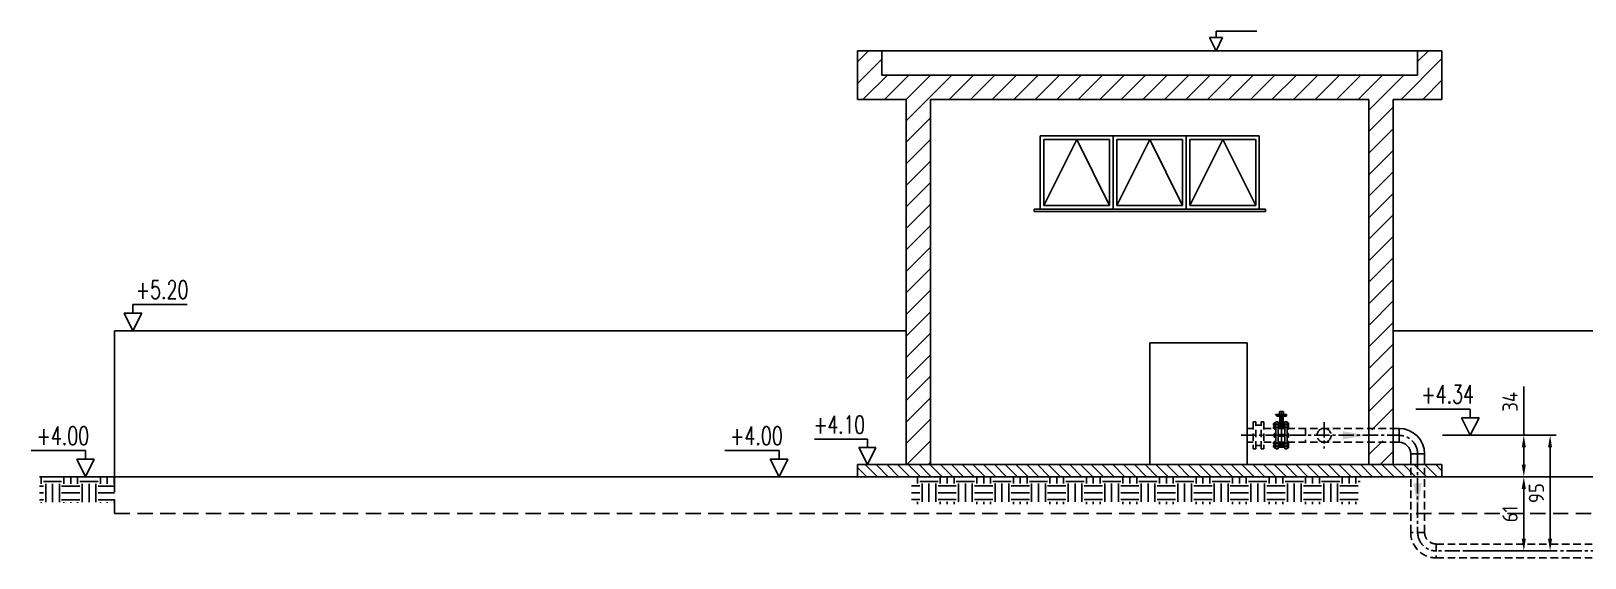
# Model space of a CAD drawing. Header units: inches. Extents: x 113285 to 117969, y -9404 to -6149.
# Drawn here: x 113794 to 115070, y -8207 to -7774 of the extents above; entities that cross this region are included whole.
import ezdxf
from ezdxf.enums import TextEntityAlignment as Align

# ---------------------------------------------------------------- set-up
doc = ezdxf.new("R2010")
doc.units = ezdxf.units.IN
doc.header["$MEASUREMENT"] = 0
doc.linetypes.add('CENTER', pattern=[2, 1.25, -0.25, 0.25, -0.25])
doc.linetypes.add('HIDDEN', pattern=[0.375, 0.25, -0.125])
for name, color, linetype in [('1', 1, 'Continuous'), ('2', 2, 'Continuous'), ('3', 3, 'Continuous'), ('4', 4, 'Continuous'), ('5', 5, 'Continuous'), ('KOT', 2, 'Continuous'), ('OLCU', 2, 'Continuous')]:
    doc.layers.add(name, color=color, linetype=linetype)
doc.styles.add('A5', font='romanstw.shx', dxfattribs={"width": 0.5})
doc.styles.add('PASSDIN', font='isocp.shx')
doc.dimstyles.get("Standard").update_dxf_attribs({"dimscale": 5, "dimtxt": 2.5, "dimasz": 2, "dimexe": 1, "dimexo": 1, "dimgap": 1, "dimtad": 1, "dimdec": 8, "dimzin": 12, "dimdsep": 46, "dimtxsty": 'PASSDIN', "dimcen": 2, "dimadec": 1, "dimazin": 3, "dimtfac": 1, "dimtdec": 8, "dimtix": 1, "dimtofl": 0, "dimtmove": 0, "dimatfit": 3, "dimfxl": 0, "dimtolj": 1, "dimtzin": 0, "dimarcsym": 0})

# ---------------------------------------------------------------- blocks, each defined once
blk = doc.blocks.new('*D99')
at = {"layer": 'Defpoints', "color": 0}
for p in [(114987.8, -8106), (114966.9, -8201), (115041, -8201)]:
    blk.add_point(p, dxfattribs=at)
at = {"layer": 'OLCU', "color": 0, "lineweight": -2}
for p, q in [((114992.8, -8106), (115046, -8106)), ((115041, -8116), (115041, -8191)), ((114971.9, -8201), (115046, -8201))]:
    blk.add_line(p, q, dxfattribs=at)
at = {"layer": 'OLCU', "color": 0}
for points in [[(115039.3, -8116), (115042.6, -8116), (115041, -8106)], [(115039.3, -8191), (115042.6, -8191), (115041, -8201)]]:
    blk.add_solid(points, dxfattribs=at)
at = {"layer": 'OLCU', "color": 0, "insert": (115029.7, -8153.5), "char_height": 12.5, "attachment_point": 5, "rotation": 90, "style": 'PASSDIN'}
blk.add_mtext('\\A1;95', dxfattribs=at)
blk = doc.blocks.new('*D149')
at = {"layer": 'Defpoints', "color": 0}
for p in [(114992.8, -8106), (114992.8, -8140.1), (115019.4, -8140.1)]:
    blk.add_point(p, dxfattribs=at)
at = {"layer": 'OLCU', "color": 0, "lineweight": -2}
for p, q in [((115019.4, -8106), (115019.4, -8066)), ((114997.8, -8106), (115024.4, -8106)), ((115019.4, -8130.1), (115019.4, -8116)), ((114997.8, -8140.1), (115024.4, -8140.1))]:
    blk.add_line(p, q, dxfattribs=at)
at = {"layer": 'OLCU', "color": 0}
for points in [[(115017.7, -8116), (115021.1, -8116), (115019.4, -8106)], [(115017.7, -8130.1), (115021.1, -8130.1), (115019.4, -8140.1)]]:
    blk.add_solid(points, dxfattribs=at)
at = {"layer": 'OLCU', "color": 0, "insert": (115008.1, -8078.5), "char_height": 12.5, "attachment_point": 5, "rotation": 90, "style": 'PASSDIN'}
blk.add_mtext('\\A1;34', dxfattribs=at)
blk = doc.blocks.new('*D150')
at = {"layer": 'Defpoints', "color": 0}
for p in [(114994.5, -8140.1), (114994.5, -8201), (115019.4, -8201)]:
    blk.add_point(p, dxfattribs=at)
at = {"layer": 'OLCU', "color": 0, "lineweight": -2}
for p, q in [((114999.5, -8140.1), (115024.4, -8140.1)), ((115019.4, -8150.1), (115019.4, -8191)), ((114999.5, -8201), (115024.4, -8201))]:
    blk.add_line(p, q, dxfattribs=at)
at = {"layer": 'OLCU', "color": 0}
for points in [[(115017.7, -8150.1), (115021.1, -8150.1), (115019.4, -8140.1)], [(115017.7, -8191), (115021.1, -8191), (115019.4, -8201)]]:
    blk.add_solid(points, dxfattribs=at)
at = {"layer": 'OLCU', "color": 0, "insert": (115008.1, -8170.6), "char_height": 12.5, "attachment_point": 5, "rotation": 90, "style": 'PASSDIN'}
blk.add_mtext('\\A1;61', dxfattribs=at)

msp = doc.modelspace()

# ---------------------------------------------------------------- hatches: boundary and pattern name
at = {"layer": '1'}
h = msp.add_hatch(dxfattribs=at)
h.set_pattern_fill('ANSI31', color=0, scale=100, style=0)
h.set_pattern_definition([(45, (6891.634, 179.064), (-8.8388348, 8.8388348), [])])
h.paths.add_polyline_path([(114952.21896117, -7790.11123342), (114932.21896117, -7790.11123342), (114932.21896117, -7810.11123342), (114492.21896117, -7810.11123342), (114492.21896117, -7790.11123342), (114472.21896117, -7790.11123342), (114472.21896117, -7830.11123342), (114512.21896117, -7830.11123342), (114512.21896117, -8130.11123342), (114532.21896117, -8130.11123342), (114532.21896117, -7830.11123342), (114892.21896117, -7830.11123342), (114892.21896117, -8101.56623342), (114912.21896117, -8101.56623342), (114912.21896117, -7830.11123342), (114952.21896117, -7830.11123342)])
h.paths.add_polyline_path([(114912.21896117, -8110.45623342), (114892.21896117, -8110.45623342), (114892.21896117, -8130.11123342), (114912.21896117, -8130.11123342)], flags=17)
h = msp.add_hatch(dxfattribs=at)
h.set_pattern_fill('EARTH', color=0, scale=60, style=0)
h.set_pattern_definition([(0, (6613.679, 106.057), (15, 15), [15, -15]), (0, (6613.679, 111.682), (15, 15), [15, -15]), (0, (6613.679, 117.307), (15, 15), [15, -15]), (90, (6615.554, 119.182), (-15, 15), [15, -15]), (90, (6621.179, 119.182), (-15, 15), [15, -15]), (90, (6626.804, 119.182), (-15, 15), [15, -15])])
h.paths.add_polyline_path([(113862.21896117, -8140.11123342), (113800.62091114, -8140.11123342), (113800.62091114, -8161.52951764), (113862.21896117, -8161.52951764)])
h = msp.add_hatch(dxfattribs=at)
h.set_pattern_fill('ANSI31', color=0, scale=50, angle=90, style=0)
h.set_pattern_definition([(135, (6891.634, 179.0635), (-4.4194174, -4.4194174), [])])
h.paths.add_polyline_path([(114927.77396117, -8130.11123342), (114472.21896117, -8130.11123342), (114472.21896117, -8140.11123342), (114927.77396117, -8140.11123342)])
h.paths.add_polyline_path([(114952.21896117, -8130.11123342), (114936.66396117, -8130.11123342), (114936.66396117, -8140.11123342), (114952.21896117, -8140.11123342)])
h.paths.add_polyline_path([(114932.21896117, -8130.11123342), (114927.77396117, -8130.11123342), (114927.77396117, -8140.11123342), (114932.21896117, -8140.11123342)])
h.paths.add_polyline_path([(114936.66396117, -8130.11123342), (114932.21896117, -8130.11123342), (114932.21896117, -8140.11123342), (114936.66396117, -8140.11123342)])
h = msp.add_hatch(dxfattribs=at)
h.set_pattern_fill('EARTH', color=0, scale=60, style=0)
h.set_pattern_definition([(0, (4588.354, 961.139), (15, 15), [15, -15]), (0, (4588.354, 966.764), (15, 15), [15, -15]), (0, (4588.354, 972.389), (15, 15), [15, -15]), (90, (4590.229, 974.264), (-15, 15), [15, -15]), (90, (4595.854, 974.264), (-15, 15), [15, -15]), (90, (4601.479, 974.264), (-15, 15), [15, -15])])
h.paths.add_polyline_path([(114885.07180424, -8140.11123342), (114516.4939703, -8140.11123342), (114516.4939703, -8162.48563361), (114885.07180424, -8162.48563361)])

# ---------------------------------------------------------------- linework, layer by layer
at = {"layer": '1', "color": 0}
for p, q in [((114492.21896117, -7790.11123342), (114932.21896117, -7790.11123342)), ((114625.21896117, -7917.11123342), (114652.21896117, -7863.11123342)), ((114652.21896117, -7863.11123342), (114679.21896117, -7917.11123342)), ((114685.21896117, -7917.11123342), (114712.21896117, -7863.11123342)), ((114712.21896117, -7863.11123342), (114739.21896117, -7917.11123342)), ((114745.21896117, -7917.11123342), (114772.21896117, -7863.11123342)), ((114772.21896117, -7863.11123342), (114799.21896117, -7917.11123342)), ((114813.88928906, -8096.34123342), (114814.51896117, -8096.34123342)), ((114813.88928906, -8097.68123342), (114814.51896117, -8097.68123342)), ((114813.88928906, -8098.97727239), (114814.51896117, -8098.97727239)), ((114813.88928906, -8100.31727239), (114814.51896117, -8100.31727239)), ((114817.81896117, -8096.34123342), (114823.09896117, -8096.34123342)), ((114817.81896117, -8097.68123342), (114823.09896117, -8097.68123342)), ((114817.81896117, -8098.97727239), (114823.09896117, -8098.97727239)), ((114817.81896117, -8100.31727239), (114823.09896117, -8100.31727239)), ((114819.13896117, -8098.00323342), (114821.77896117, -8098.00323342)), ((114813.88928906, -8105.34123342), (114814.51896117, -8105.34123342)), ((114813.88928906, -8106.68123342), (114814.51896117, -8106.68123342)), ((114813.88928906, -8111.70519445), (114814.51896117, -8111.70519445)), ((114813.88928906, -8113.04519445), (114814.51896117, -8113.04519445)), ((114813.88928906, -8114.34123342), (114814.51896117, -8114.34123342)), ((114817.81896117, -8105.34123342), (114823.09896117, -8105.34123342)), ((114817.81896117, -8106.68123342), (114823.09896117, -8106.68123342)), ((114817.81896117, -8111.70519445), (114823.09896117, -8111.70519445)), ((114817.81896117, -8113.04519445), (114823.09896117, -8113.04519445)), ((114817.81896117, -8114.34123342), (114823.09896117, -8114.34123342)), ((114819.13896117, -8114.01923342), (114821.77896117, -8114.01923342)), ((114813.88928906, -8115.68123342), (114814.51896117, -8115.68123342)), ((114817.81896117, -8115.68123342), (114823.09896117, -8115.68123342))]:
    msp.add_line(p, q, dxfattribs=at)
at = {"layer": '1', "color": 0, "linetype": 'CENTER'}
for p, q in [((114820.45896117, -8086.10888319), (114820.45896117, -8115.62294947)), ((114813.79612717, -8097.01123342), (114826.46812717, -8097.01123342)), ((114813.79612717, -8099.64727239), (114826.46812717, -8099.64727239)), ((114813.79612717, -8106.01123342), (114826.46812717, -8106.01123342)), ((114813.79612717, -8112.37519445), (114826.46812717, -8112.37519445)), ((114813.79612717, -8115.01123342), (114826.46812717, -8115.01123342))]:
    msp.add_line(p, q, dxfattribs=at)
at = {"layer": '1', "color": 0, "linetype": 'CENTER', "ltscale": 10}
for p, q in [((114855.39896117, -8095.29623342), (114855.39896117, -8116.72623342)), ((114787.21896117, -8106.01123342), (114916.91896117, -8106.01123342)), ((114932.21896117, -8121.31123342), (114932.21896117, -8185.71123342)), ((115766.91896117, -8201.01123342), (114947.51896117, -8201.01123342))]:
    msp.add_line(p, q, dxfattribs=at)
at = {"layer": '1', "color": 0, "linetype": 'Continuous'}
for p, q in [((114952.59325826, -8106.01123342), (114996.74179718, -8106.01123342)), ((115882.21896117, -8140.11123342), (113800.62091114, -8140.11123342))]:
    msp.add_line(p, q, dxfattribs=at)
at = {"layer": '1', "color": 0, "linetype": 'CENTER', "ltscale": 10}
for centre, start, end in [((114916.91896117, -8121.31123342), 0, 90), ((114947.51896117, -8185.71123342), 180, 270)]:
    msp.add_arc(centre, 15.3, start, end, dxfattribs=at)
at = {"layer": '1', "color": 0}
for points in [[(114870.59366085, -8102.67790008), (114890.59366085, -8106.01123342), (114870.59366085, -8109.34456675)], [(114935.5522945, -8145.51375225), (114932.21896117, -8165.51375225), (114928.88562784, -8145.51375225)]]:
    msp.add_solid(points, dxfattribs=at)
at = {"layer": '2', "color": 0}
for p, q in [((114622.21896117, -7860.11123342), (114802.21896117, -7860.11123342)), ((114622.21896117, -7860.11123342), (114622.21896117, -7920.11123342)), ((114682.21896117, -7860.11123342), (114682.21896117, -7920.11123342)), ((114742.21896117, -7860.11123342), (114742.21896117, -7920.11123342)), ((114802.21896117, -7860.11123342), (114802.21896117, -7920.11123342)), ((114625.21896117, -7863.11123342), (114625.21896117, -7917.11123342)), ((114679.21896117, -7863.11123342), (114625.21896117, -7863.11123342)), ((114679.21896117, -7863.11123342), (114679.21896117, -7917.11123342)), ((114739.21896117, -7863.11123342), (114685.21896117, -7863.11123342)), ((114685.21896117, -7863.11123342), (114685.21896117, -7917.11123342)), ((114739.21896117, -7863.11123342), (114739.21896117, -7917.11123342)), ((114745.21896117, -7863.11123342), (114745.21896117, -7917.11123342)), ((114799.21896117, -7863.11123342), (114745.21896117, -7863.11123342)), ((114799.21896117, -7863.11123342), (114799.21896117, -7917.11123342)), ((114617.21896117, -7920.11123342), (114617.21896117, -7922.11123342)), ((114617.21896117, -7920.11123342), (114807.21896117, -7920.11123342)), ((114617.21896117, -7922.11123342), (114807.21896117, -7922.11123342)), ((114625.21896117, -7917.11123342), (114679.21896117, -7917.11123342)), ((114685.21896117, -7917.11123342), (114739.21896117, -7917.11123342)), ((114745.21896117, -7917.11123342), (114799.21896117, -7917.11123342)), ((114807.21896117, -7920.11123342), (114807.21896117, -7922.11123342)), ((114824.50696117, -8088.85123342), (114815.53096117, -8088.85123342)), ((114815.53096117, -8088.85123342), (114815.53096117, -8089.20323342)), ((114824.50696117, -8089.20323342), (114815.53096117, -8089.20323342)), ((114816.49896117, -8089.20323342), (114816.49896117, -8090.25923342)), ((114818.87496117, -8086.82723342), (114818.87496117, -8088.85123342)), ((114819.31496117, -8086.38723342), (114821.60296117, -8086.38723342)), ((114822.04296117, -8086.82723342), (114822.04296117, -8088.85123342)), ((114824.41896117, -8089.20323342), (114824.41896117, -8090.25923342)), ((114824.50696117, -8088.85123342), (114824.50696117, -8089.20323342)), ((114813.88928906, -8096.34123342), (114814.01928906, -8096.21123342)), ((114813.88928906, -8097.68123342), (114813.88928906, -8096.34123342)), ((114814.01928906, -8097.81123342), (114813.88928906, -8097.68123342)), ((114813.88928906, -8098.97727239), (114814.01928906, -8098.84727239)), ((114813.88928906, -8100.31727239), (114813.88928906, -8098.97727239)), ((114814.01928906, -8100.44727239), (114813.88928906, -8100.31727239)), ((114814.01928906, -8097.81123342), (114814.01928906, -8096.21123342)), ((114814.01928906, -8096.21123342), (114814.51896117, -8096.21123342)), ((114814.01928906, -8097.81123342), (114814.51896117, -8097.81123342)), ((114814.01928906, -8100.44727239), (114814.01928906, -8098.84727239)), ((114814.01928906, -8098.84727239), (114814.51896117, -8098.84727239)), ((114814.01928906, -8100.44727239), (114814.51896117, -8100.44727239)), ((114814.59808193, -8095.62559277), (114814.51896117, -8095.76263395)), ((114814.51896117, -8098.25983289), (114814.51896117, -8095.76263395)), ((114814.55904083, -8098.3292529), (114814.51896117, -8098.25983289)), ((114814.59808193, -8098.26163174), (114814.51896117, -8098.39867292)), ((114814.51896117, -8100.89587186), (114814.51896117, -8098.39867292)), ((114814.59808193, -8101.03291303), (114814.51896117, -8100.89587186)), ((114815.73984041, -8095.62559277), (114814.59808193, -8095.62559277)), ((114815.73984041, -8098.26163174), (114814.59808193, -8098.26163174)), ((114815.73984041, -8101.03291303), (114814.59808193, -8101.03291303)), ((114815.70037334, -8096.31937406), (114814.637549, -8096.31937406)), ((114815.70037334, -8097.70309277), (114814.637549, -8097.70309277)), ((114815.70037334, -8098.95541303), (114814.637549, -8098.95541303)), ((114815.70037334, -8100.33913174), (114814.637549, -8100.33913174)), ((114815.73984041, -8095.62559277), (114815.81896117, -8095.76263395)), ((114815.73984041, -8098.26163174), (114815.81896117, -8098.39867292)), ((114815.73984041, -8101.03291303), (114815.81896117, -8100.89587186)), ((114815.77888151, -8098.3292529), (114815.81896117, -8098.25983289)), ((114817.81896117, -8095.01123342), (114815.81896117, -8095.01123342)), ((114815.81896117, -8095.01123342), (114815.81896117, -8117.01123342)), ((114815.81896117, -8098.25983289), (114815.81896117, -8095.76263395)), ((114815.81896117, -8100.72616623), (114815.81896117, -8098.22896729)), ((114816.49896117, -8090.25923342), (114824.41896117, -8090.25923342)), ((114817.81896117, -8095.01123342), (114817.81896117, -8117.01123342)), ((114817.81896117, -8096.21123342), (114823.09896117, -8096.21123342)), ((114817.81896117, -8097.81123342), (114823.09896117, -8097.81123342)), ((114817.81896117, -8098.84727239), (114823.09896117, -8098.84727239)), ((114817.81896117, -8100.44727239), (114823.09896117, -8100.44727239)), ((114818.03896117, -8098.00323342), (114819.13896117, -8098.00323342)), ((114818.73999245, -8090.25923342), (114819.13896117, -8090.69923342)), ((114819.13896117, -8090.69923342), (114819.13896117, -8096.21123342)), ((114819.13896117, -8090.69923342), (114821.77896117, -8090.69923342)), ((114819.13896117, -8097.81123342), (114819.13896117, -8098.00323342)), ((114822.17792989, -8090.25923342), (114821.77896117, -8090.69923342)), ((114821.77896117, -8090.69923342), (114821.77896117, -8096.21123342)), ((114821.77896117, -8097.81123342), (114821.77896117, -8098.00323342)), ((114822.87896117, -8098.00323342), (114821.77896117, -8098.00323342)), ((114825.09896117, -8095.01123342), (114823.09896117, -8095.01123342)), ((114823.09896117, -8095.01123342), (114823.09896117, -8117.01123342)), ((114825.09896117, -8095.01123342), (114825.09896117, -8117.01123342)), ((114825.09896117, -8095.62559277), (114825.09896117, -8098.39687406)), ((114825.09896117, -8095.62559277), (114826.06984041, -8095.62559277)), ((114825.09896117, -8096.31937406), (114826.03037334, -8096.31937406)), ((114825.09896117, -8097.70309277), (114826.03037334, -8097.70309277)), ((114825.09896117, -8098.09192611), (114825.09896117, -8100.86320741)), ((114825.09896117, -8098.26163174), (114826.06984041, -8098.26163174)), ((114825.09896117, -8098.95541303), (114826.03037334, -8098.95541303)), ((114825.09896117, -8100.33913174), (114826.03037334, -8100.33913174)), ((114825.09896117, -8101.03291303), (114826.06984041, -8101.03291303)), ((114826.06984041, -8095.62559277), (114826.14896117, -8095.76263395)), ((114826.06984041, -8098.26163174), (114826.14896117, -8098.39867292)), ((114826.06984041, -8101.03291303), (114826.14896117, -8100.89587186)), ((114826.10888151, -8098.3292529), (114826.14896117, -8098.25983289)), ((114826.14896117, -8095.76263395), (114826.14896117, -8098.25983289)), ((114826.14896117, -8098.39867292), (114826.14896117, -8100.89587186)), ((114813.88928906, -8105.34123342), (114814.01928906, -8105.21123342)), ((114813.88928906, -8106.68123342), (114813.88928906, -8105.34123342)), ((114814.01928906, -8106.81123342), (114813.88928906, -8106.68123342)), ((114814.01928906, -8111.57519445), (114813.88928906, -8111.70519445)), ((114813.88928906, -8111.70519445), (114813.88928906, -8113.04519445)), ((114813.88928906, -8113.04519445), (114814.01928906, -8113.17519445)), ((114814.01928906, -8114.21123342), (114813.88928906, -8114.34123342)), ((114813.88928906, -8114.34123342), (114813.88928906, -8115.68123342)), ((114814.01928906, -8106.81123342), (114814.01928906, -8105.21123342)), ((114814.01928906, -8105.21123342), (114814.51896117, -8105.21123342)), ((114814.01928906, -8106.81123342), (114814.51896117, -8106.81123342)), ((114814.01928906, -8111.57519445), (114814.01928906, -8113.17519445)), ((114814.01928906, -8111.57519445), (114814.51896117, -8111.57519445)), ((114814.01928906, -8113.17519445), (114814.51896117, -8113.17519445)), ((114814.01928906, -8114.21123342), (114814.01928906, -8115.81123342)), ((114814.01928906, -8114.21123342), (114814.51896117, -8114.21123342)), ((114814.59808193, -8104.62559277), (114814.51896117, -8104.76263395)), ((114814.51896117, -8107.25983289), (114814.51896117, -8104.76263395)), ((114814.59808193, -8107.39687406), (114814.51896117, -8107.25983289)), ((114814.59808193, -8110.9895538), (114814.51896117, -8111.12659498)), ((114814.51896117, -8111.12659498), (114814.51896117, -8113.62379392)), ((114814.59808193, -8113.76083509), (114814.51896117, -8113.62379392)), ((114814.55904083, -8113.69321393), (114814.51896117, -8113.76263395)), ((114814.51896117, -8113.76263395), (114814.51896117, -8116.25983289)), ((114815.73984041, -8104.62559277), (114814.59808193, -8104.62559277)), ((114815.73984041, -8107.39687406), (114814.59808193, -8107.39687406)), ((114815.73984041, -8110.9895538), (114814.59808193, -8110.9895538)), ((114815.73984041, -8113.76083509), (114814.59808193, -8113.76083509)), ((114815.70037334, -8105.31937406), (114814.637549, -8105.31937406)), ((114815.70037334, -8106.70309277), (114814.637549, -8106.70309277)), ((114815.70037334, -8111.68333509), (114814.637549, -8111.68333509)), ((114815.70037334, -8113.0670538), (114814.637549, -8113.0670538)), ((114815.70037334, -8114.31937406), (114814.637549, -8114.31937406)), ((114815.73984041, -8104.62559277), (114815.81896117, -8104.76263395)), ((114815.73984041, -8107.39687406), (114815.81896117, -8107.25983289)), ((114815.73984041, -8110.9895538), (114815.81896117, -8111.12659498)), ((114815.73984041, -8113.76083509), (114815.81896117, -8113.62379392)), ((114815.77888151, -8113.69321393), (114815.81896117, -8113.76263395)), ((114815.81896117, -8111.29630061), (114815.81896117, -8113.79349955)), ((114815.81896117, -8113.76263395), (114815.81896117, -8116.25983289)), ((114817.81896117, -8105.21123342), (114823.09896117, -8105.21123342)), ((114817.81896117, -8106.81123342), (114823.09896117, -8106.81123342)), ((114817.81896117, -8111.57519445), (114823.09896117, -8111.57519445)), ((114817.81896117, -8113.17519445), (114823.09896117, -8113.17519445)), ((114817.81896117, -8114.21123342), (114823.09896117, -8114.21123342)), ((114818.03896117, -8114.01923342), (114819.13896117, -8114.01923342)), ((114819.13896117, -8114.01923342), (114819.13896117, -8114.21123342)), ((114821.77896117, -8114.01923342), (114821.77896117, -8114.21123342)), ((114822.87896117, -8114.01923342), (114821.77896117, -8114.01923342)), ((114825.09896117, -8104.62559277), (114826.06984041, -8104.62559277)), ((114825.09896117, -8105.31937406), (114826.03037334, -8105.31937406)), ((114825.09896117, -8106.70309277), (114826.03037334, -8106.70309277)), ((114825.09896117, -8107.39687406), (114826.06984041, -8107.39687406)), ((114825.09896117, -8110.9895538), (114826.06984041, -8110.9895538)), ((114825.09896117, -8113.93054072), (114825.09896117, -8111.15925943)), ((114825.09896117, -8111.68333509), (114826.03037334, -8111.68333509)), ((114825.09896117, -8113.0670538), (114826.03037334, -8113.0670538)), ((114825.09896117, -8116.39687406), (114825.09896117, -8113.62559277)), ((114825.09896117, -8113.76083509), (114826.06984041, -8113.76083509)), ((114825.09896117, -8114.31937406), (114826.03037334, -8114.31937406)), ((114826.06984041, -8104.62559277), (114826.14896117, -8104.76263395)), ((114826.06984041, -8107.39687406), (114826.14896117, -8107.25983289)), ((114826.06984041, -8110.9895538), (114826.14896117, -8111.12659498)), ((114826.06984041, -8113.76083509), (114826.14896117, -8113.62379392)), ((114826.10888151, -8113.69321393), (114826.14896117, -8113.76263395)), ((114826.14896117, -8104.76263395), (114826.14896117, -8107.25983289)), ((114826.14896117, -8113.62379392), (114826.14896117, -8111.12659498)), ((114826.14896117, -8116.25983289), (114826.14896117, -8113.76263395)), ((114813.88928906, -8115.68123342), (114814.01928906, -8115.81123342)), ((114814.01928906, -8115.81123342), (114814.51896117, -8115.81123342)), ((114814.59808193, -8116.39687406), (114814.51896117, -8116.25983289)), ((114815.73984041, -8116.39687406), (114814.59808193, -8116.39687406)), ((114815.70037334, -8115.70309277), (114814.637549, -8115.70309277)), ((114815.73984041, -8116.39687406), (114815.81896117, -8116.25983289)), ((114815.81896117, -8117.01123342), (114817.81896117, -8117.01123342)), ((114817.81896117, -8115.81123342), (114823.09896117, -8115.81123342)), ((114823.09896117, -8117.01123342), (114825.09896117, -8117.01123342)), ((114825.09896117, -8115.70309277), (114826.03037334, -8115.70309277)), ((114825.09896117, -8116.39687406), (114826.06984041, -8116.39687406)), ((114826.06984041, -8116.39687406), (114826.14896117, -8116.25983289)), ((114926.50396117, -8121.31123342), (114926.50396117, -8130.11123342)), ((114937.93396117, -8121.31123342), (114937.93396117, -8130.11123342))]:
    msp.add_line(p, q, dxfattribs=at)
at = {"layer": '2', "color": 0, "linetype": 'HIDDEN', "ltscale": 25}
for p, q in [((114792.21896117, -8100.29623342), (114797.21896117, -8100.29623342)), ((114799.21896117, -8095.01123342), (114797.21896117, -8095.01123342)), ((114797.21896117, -8095.01123342), (114797.21896117, -8117.01123342)), ((114799.21896117, -8117.01123342), (114799.21896117, -8095.01123342)), ((114803.21896117, -8097.71123342), (114799.81896117, -8097.71123342)), ((114803.81896117, -8117.01123342), (114803.81896117, -8095.01123342)), ((114803.81896117, -8095.01123342), (114805.81896117, -8095.01123342)), ((114805.81896117, -8095.01123342), (114805.81896117, -8117.01123342)), ((114805.81896117, -8100.29623342), (114815.81896117, -8100.29623342)), ((114825.09896117, -8100.29623342), (114912.21896117, -8100.29623342)), ((114840.09896117, -8100.29623342), (114840.09896117, -8111.72623342)), ((114792.21896117, -8111.72623342), (114797.21896117, -8111.72623342)), ((114803.21896117, -8114.31123342), (114799.81896117, -8114.31123342)), ((114805.81896117, -8111.72623342), (114815.81896117, -8111.72623342)), ((114825.09896117, -8111.72623342), (114912.21896117, -8111.72623342)), ((114797.21896117, -8117.01123342), (114799.21896117, -8117.01123342)), ((114805.81896117, -8117.01123342), (114803.81896117, -8117.01123342)), ((114926.50396117, -8185.71123342), (114926.50396117, -8130.11123342)), ((114937.93396117, -8185.71123342), (114937.93396117, -8130.11123342)), ((114937.93396117, -8185.71123342), (114926.50396117, -8185.71123342)), ((114947.51896117, -8195.29623342), (115766.91896117, -8195.29623342)), ((114947.51896117, -8195.29623342), (114947.51896117, -8206.72623342)), ((114947.51896117, -8206.72623342), (115766.91896117, -8206.72623342))]:
    msp.add_line(p, q, dxfattribs=at)
at = {"layer": '2', "color": 0, "ltscale": 30}
for p, q in [((114912.21896117, -8100.29623342), (114916.91896117, -8100.29623342)), ((114912.21896117, -8111.72623342), (114916.91896117, -8111.72623342))]:
    msp.add_line(p, q, dxfattribs=at)
at = {"layer": '2', "color": 0, "ltscale": 50}
for p, q in [((114916.91896117, -8111.72623342), (114916.91896117, -8100.29623342)), ((114926.50396117, -8121.31123342), (114937.93396117, -8121.31123342))]:
    msp.add_line(p, q, dxfattribs=at)
at = {"layer": '2', "color": 0, "linetype": 'HIDDEN', "ltscale": 50}
for p, q in [((113862.21896117, -8140.11123342), (113862.21896117, -8170.11123342)), ((113862.21896117, -8170.11123342), (115309.48109107, -8170.11123342))]:
    msp.add_line(p, q, dxfattribs=at)
at = {"layer": '2', "color": 0, "linetype": 'HIDDEN', "ltscale": 25}
msp.add_circle((114855.39896117, -8106.01123342), 5.715, dxfattribs=at)
at = {"layer": '2', "color": 0}
for centre, radius, start, end in [((114819.31496117, -8086.82723342), 0.44, 90, 180), ((114821.60296117, -8086.82723342), 0.44, 0, 90), ((114815.17899675, -8095.94055955), 0.66080716, 151.5338500471, 214.9778911489), ((114815.17899675, -8098.08190729), 0.66080716, 145.0221088511, 201.2933401663), ((114815.17899675, -8098.57659852), 0.66080716, 151.5338500471, 214.9778911489), ((114815.17899675, -8100.71794625), 0.66080716, 145.0221088511, 208.4661499529), ((114816.59646117, -8097.01123342), 2.0775, 160.5475185609, 199.4524814391), ((114816.59646117, -8099.64727239), 2.0775, 160.5475185609, 199.4524814391), ((114815.15892559, -8095.94055955), 0.66080716, 325.0221088511, 28.4661499528), ((114813.74146117, -8097.01123342), 2.0775, 340.5475185609, 19.4524814391), ((114815.15892559, -8098.08190729), 0.66080716, 338.7066598337, 34.9778911489), ((114815.15892559, -8098.57659852), 0.66080716, 325.0221088511, 28.4661499528), ((114813.74146117, -8099.64727239), 2.0775, 340.5475185609, 19.4524814391), ((114815.15892559, -8100.71794625), 0.66080716, 331.5338500471, 34.9778911489), ((114818.03896117, -8098.22323342), 0.22, 90, 180), ((114822.87896117, -8098.22323342), 0.22, 0, 90), ((114825.48892559, -8095.94055955), 0.66080716, 325.0221088511, 28.4661499528), ((114824.07146117, -8097.01123342), 2.0775, 340.5475185609, 19.4524814391), ((114825.48892559, -8098.08190729), 0.66080716, 338.7066598337, 34.9778911489), ((114825.48892559, -8098.57659852), 0.66080716, 325.0221088511, 28.4661499528), ((114824.07146117, -8099.64727239), 2.0775, 340.5475185609, 19.4524814391), ((114825.48892559, -8100.71794625), 0.66080716, 331.5338500471, 34.9778911489), ((114815.17899675, -8104.94055955), 0.66080716, 151.5338500471, 214.9778911489), ((114815.17899675, -8107.08190729), 0.66080716, 145.0221088511, 208.4661499529), ((114815.17899675, -8111.30452058), 0.66080716, 151.5338500471, 214.9778911489), ((114815.17899675, -8113.44586832), 0.66080716, 145.0221088511, 208.4661499529), ((114815.17899675, -8113.94055955), 0.66080716, 158.7066598337, 214.9778911489), ((114816.59646117, -8106.01123342), 2.0775, 160.5475185609, 199.4524814391), ((114816.59646117, -8112.37519445), 2.0775, 160.5475185609, 199.4524814391), ((114816.59646117, -8115.01123342), 2.0775, 160.5475185609, 199.4524814391), ((114815.15892559, -8104.94055955), 0.66080716, 325.0221088511, 28.4661499528), ((114813.74146117, -8106.01123342), 2.0775, 340.5475185609, 19.4524814391), ((114815.15892559, -8107.08190729), 0.66080716, 331.5338500471, 34.9778911489), ((114815.15892559, -8111.30452058), 0.66080716, 325.0221088511, 28.4661499528), ((114813.74146117, -8112.37519445), 2.0775, 340.5475185609, 19.4524814391), ((114815.15892559, -8113.44586832), 0.66080716, 331.5338500471, 34.9778911489), ((114815.15892559, -8113.94055955), 0.66080716, 325.0221088511, 21.2933401663), ((114813.74146117, -8115.01123342), 2.0775, 340.5475185609, 19.4524814391), ((114818.03896117, -8113.79923342), 0.22, 180, 270), ((114822.87896117, -8113.79923342), 0.22, 270, 0), ((114825.48892559, -8104.94055955), 0.66080716, 325.0221088511, 28.4661499528), ((114824.07146117, -8106.01123342), 2.0775, 340.5475185609, 19.4524814391), ((114825.48892559, -8107.08190729), 0.66080716, 331.5338500471, 34.9778911489), ((114825.48892559, -8111.30452058), 0.66080716, 325.0221088511, 28.4661499528), ((114824.07146117, -8112.37519445), 2.0775, 340.5475185609, 19.4524814391), ((114825.48892559, -8113.44586832), 0.66080716, 331.5338500471, 34.9778911489), ((114825.48892559, -8113.94055955), 0.66080716, 325.0221088511, 21.2933401663), ((114824.07146117, -8115.01123342), 2.0775, 340.5475185609, 19.4524814391), ((114815.17899675, -8116.08190729), 0.66080716, 145.0221088511, 208.4661499529), ((114815.15892559, -8116.08190729), 0.66080716, 331.5338500471, 34.9778911489), ((114825.48892559, -8116.08190729), 0.66080716, 331.5338500471, 34.9778911489)]:
    msp.add_arc(centre, radius, start, end, dxfattribs=at)
at = {"layer": '2', "color": 0, "linetype": 'HIDDEN', "ltscale": 25}
for centre, radius, start, end in [((114799.81896117, -8098.31123342), 0.6, 89.9999999998, 180), ((114803.21896117, -8098.31123342), 0.6, 0, 90), ((114799.81896117, -8113.71123342), 0.6, 180, 270), ((114803.21896117, -8113.71123342), 0.6, 270, 0), ((114947.51896117, -8185.71123342), 21.015, 180, 270), ((114947.51896117, -8185.71123342), 9.585, 180, 270)]:
    msp.add_arc(centre, radius, start, end, dxfattribs=at)
at = {"layer": '2', "color": 0, "ltscale": 50}
for radius in [21.015, 9.585]:
    msp.add_arc((114916.91896117, -8121.31123342), radius, 0, 90, dxfattribs=at)
at = {"layer": '3', "color": 0, "ltscale": 30}
msp.add_lwpolyline([(114712.21896117, -8030.11123342), (114792.21896117, -8030.11123342), (114792.21896117, -8130.11123342), (114712.21896117, -8130.11123342)], close=True, dxfattribs=at)
at = {"layer": '4', "color": 0, "linetype": 'Continuous'}
for p, q in [((113862.21896117, -8020.11123342), (113862.21896117, -8140.11123342)), ((114512.21896117, -8020.11123342), (113862.21896117, -8020.11123342)), ((115776.50396117, -8020.11123342), (114912.21896117, -8020.11123342))]:
    msp.add_line(p, q, dxfattribs=at)
at = {"layer": '5', "color": 0, "linetype": 'Continuous'}
for p, q in [((114472.21896117, -7790.11123342), (114492.21896117, -7790.11123342)), ((114472.21896117, -7830.11123342), (114472.21896117, -7790.11123342)), ((114492.21896117, -7810.11123342), (114492.21896117, -7790.11123342)), ((114932.21896117, -7790.11123342), (114932.21896117, -7810.11123342)), ((114932.21896117, -7790.11123342), (114952.21896117, -7790.11123342)), ((114952.21896117, -7790.11123342), (114952.21896117, -7830.11123342)), ((114932.21896117, -7810.11123342), (114492.21896117, -7810.11123342)), ((114512.21896117, -7830.11123342), (114472.21896117, -7830.11123342)), ((114512.21896117, -7830.11123342), (114512.21896117, -8130.11123342)), ((114532.21896117, -7830.11123342), (114532.21896117, -8130.11123342)), ((114892.21896117, -7830.11123342), (114532.21896117, -7830.11123342)), ((114892.21896117, -8130.11123342), (114892.21896117, -7830.11123342)), ((114912.21896117, -8130.11123342), (114912.21896117, -7830.11123342)), ((114952.21896117, -7830.11123342), (114912.21896117, -7830.11123342)), ((114472.21896117, -8130.11123342), (114472.21896117, -8140.11123342)), ((114952.21896117, -8130.11123342), (114472.21896117, -8130.11123342)), ((114952.21896117, -8130.11123342), (114952.21896117, -8140.11123342))]:
    msp.add_line(p, q, dxfattribs=at)
at = {"layer": 'KOT', "color": 0}
for p, q in [((114761.25580585, -7779.33995661), (114772.02708266, -7779.33995661)), ((114766.64144426, -7790.11123342), (114761.25580585, -7779.33995661)), ((114766.64144426, -7773.9543182), (114800.03240257, -7773.9543182)), ((114766.64144426, -7779.33995661), (114766.64144426, -7773.9543182)), ((114772.02708266, -7779.33995661), (114766.64144426, -7790.11123342)), ((113877.21896117, -7998.51123299), (113921.85896232, -7998.51123299)), ((113877.21896117, -8005.71123313), (113877.21896117, -7998.51123299)), ((113870.01896103, -8005.71123313), (113884.41896131, -8005.71123313)), ((113877.21896117, -8020.11123342), (113870.01896103, -8005.71123313)), ((113884.41896131, -8005.71123313), (113877.21896117, -8020.11123342)), ((114975.45800805, -8084.41123298), (114930.8180069, -8084.41123298)), ((114975.45800805, -8091.61123312), (114975.45800805, -8084.41123298)), ((114982.65800819, -8091.61123312), (114968.2580079, -8091.61123312)), ((114968.2580079, -8091.61123312), (114975.45800805, -8106.01123341)), ((114975.45800805, -8106.01123341), (114982.65800819, -8091.61123312)), ((114480.40089277, -8109.03699618), (114436.84746889, -8109.03699618)), ((114480.40089277, -8116.06174193), (114480.40089277, -8109.03699618)), ((113838.22553486, -8118.51123298), (113793.58553371, -8118.51123298)), ((113845.425535, -8125.71123312), (113831.02553471, -8125.71123312)), ((113831.02553471, -8125.71123312), (113838.22553486, -8140.11123341)), ((113838.22553486, -8125.71123312), (113838.22553486, -8118.51123298)), ((113838.22553486, -8140.11123341), (113845.425535, -8125.71123312)), ((114407.81800665, -8118.51123298), (114363.1780055, -8118.51123298)), ((114415.01800679, -8125.71123312), (114400.6180065, -8125.71123312)), ((114400.6180065, -8125.71123312), (114407.81800665, -8140.11123341)), ((114407.81800665, -8125.71123312), (114407.81800665, -8118.51123298)), ((114407.81800665, -8140.11123341), (114415.01800679, -8125.71123312)), ((114473.37614703, -8116.06174193), (114480.40089277, -8130.11123342)), ((114487.42563852, -8116.06174193), (114473.37614703, -8116.06174193)), ((114480.40089277, -8130.11123342), (114487.42563852, -8116.06174193))]:
    msp.add_line(p, q, dxfattribs=at)

# ---------------------------------------------------------------- texts
at = {"layer": 'KOT', "color": 0, "style": 'A5', "width": 0.7}
for s, height, p in [('+5.20', 15.0000003, (113922.84349695, -7993.89466794)), ('+4.34', 15.0000003, (114978.52192852, -8079.79466793)), ('+4.00', 15.0000003, (113841.28945533, -8113.89466793)), ('+4.00', 15.0000003, (114410.88192712, -8113.89466793)), ('+4.10', 14.634886972, (114478.33197299, -8104.53280242))]:
    msp.add_text(s, height=height, dxfattribs=at).set_placement(p, align=Align.RIGHT)

# ---------------------------------------------------------------- dimensions: what is measured, and where the dimension line sits
at = {"layer": 'OLCU', "color": 0}
dim = msp.add_linear_dim(base=(115019.39036696, -8140.11123342), p1=(114992.79926177, -8106.01123342), p2=(114992.79926177, -8140.11123342), angle=90, text='34', dimstyle='Standard', dxfattribs=at)
dim.commit()
dim.dimension.update_dxf_attribs({"geometry": '*D149', "text_midpoint": (115019.39036696, -8078.51123342), "dimtype": 160})
dim = msp.add_linear_dim(base=(115040.9814721429, -8201.0112334179), p1=(114987.7992617733, -8106.0112334179), p2=(114966.9482101804, -8201.0112334179), angle=90, dimstyle='Standard', dxfattribs=at)
dim.commit()
dim.dimension.update_dxf_attribs({"geometry": '*D99', "text_midpoint": (115029.7314721429, -8153.5112334179)})
dim = msp.add_linear_dim(base=(115019.39036696, -8201.01123342), p1=(114994.5093862, -8140.11123342), p2=(114994.5093862, -8201.01123342), angle=90, text='61', dimstyle='Standard', dxfattribs=at)
dim.commit()
dim.dimension.update_dxf_attribs({"geometry": '*D150', "text_midpoint": (115008.14036696, -8170.56123342)})

doc.saveas('drawing.dxf')
